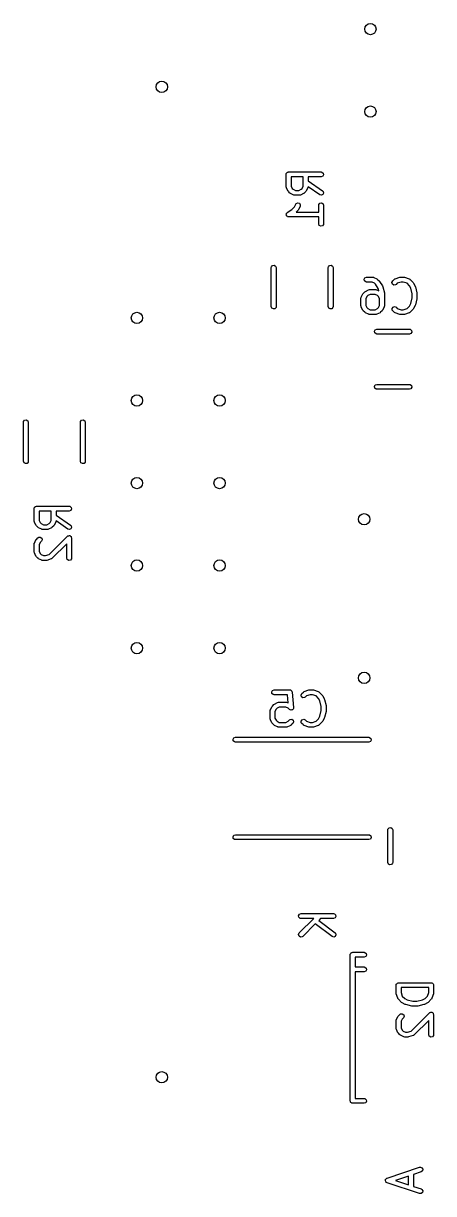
# Model space of a CAD drawing. Extents: x 4.76 to 6.2, y -4.49 to -3.05.
# Drawn here: x 4.757 to 5.253, y -4.468 to -3.051 of the extents above; entities that cross this region are included whole.
import ezdxf

# ---------------------------------------------------------------- set-up
doc = ezdxf.new("R2010")
doc.units = 0
doc.header["$MEASUREMENT"] = 0
doc.layers.add('BLACK', color=7, linetype='CONTINUOUS')

msp = doc.modelspace()

# ---------------------------------------------------------------- linework, layer by layer
at = {"layer": 'BLACK', "linetype": 'CONTINUOUS'}
for p, q in [((5.0751, -3.23287), (5.07517, -3.23249)), ((5.07517, -3.23249), (5.07566, -3.2319)), ((5.07566, -3.2319), (5.07605, -3.23124)), ((5.07605, -3.23124), (5.0763, -3.23115)), ((5.0763, -3.23115), (5.07647, -3.23094)), ((5.07647, -3.23094), (5.07722, -3.23081)), ((5.07722, -3.23081), (5.07795, -3.23055)), ((5.07795, -3.23055), (5.11732, -3.23055)), ((5.11732, -3.23055), (5.11833, -3.23073)), ((5.11833, -3.23073), (5.11987, -3.23202)), ((5.11987, -3.23202), (5.12022, -3.23401)), ((5.07499, -3.2335), (5.07506, -3.23312)), ((5.07499, -3.2485), (5.07499, -3.2335)), ((5.07504, -3.23299), (5.0751, -3.23287)), ((5.07506, -3.23312), (5.07504, -3.23299)), ((5.09562, -3.23645), (5.0809, -3.23645)), ((5.0809, -3.23645), (5.0809, -3.2478)), ((5.09562, -3.2478), (5.09562, -3.23645)), ((5.11732, -3.23645), (5.10152, -3.23645)), ((5.10152, -3.23645), (5.10152, -3.24134)), ((5.10152, -3.24134), (5.11901, -3.25358)), ((5.11921, -3.23576), (5.11732, -3.23645)), ((5.12022, -3.23401), (5.11921, -3.23576)), ((5.07505, -3.24866), (5.07499, -3.2485)), ((5.07501, -3.24884), (5.07505, -3.24866)), ((5.0753, -3.24982), (5.07501, -3.24884)), ((5.07718, -3.25357), (5.0753, -3.24982)), ((5.07723, -3.25361), (5.07718, -3.25357)), ((5.07773, -3.25434), (5.07723, -3.25361)), ((5.07961, -3.25621), (5.07773, -3.25434)), ((5.07967, -3.25624), (5.07961, -3.25621)), ((5.08037, -3.25676), (5.07967, -3.25624)), ((5.08412, -3.25864), (5.08037, -3.25676)), ((5.0809, -3.2478), (5.08225, -3.2505)), ((5.08225, -3.2505), (5.08344, -3.2517)), ((5.08344, -3.2517), (5.08614, -3.25304)), ((5.0843, -3.25866), (5.08412, -3.25864)), ((5.08443, -3.25877), (5.0843, -3.25866)), ((5.08544, -3.25895), (5.08443, -3.25877)), ((5.09107, -3.25895), (5.08544, -3.25895)), ((5.08614, -3.25304), (5.09037, -3.25304)), ((5.09037, -3.25304), (5.09307, -3.2517)), ((5.09123, -3.25889), (5.09107, -3.25895)), ((5.09141, -3.25893), (5.09123, -3.25889)), ((5.09239, -3.25864), (5.09141, -3.25893)), ((5.09614, -3.25676), (5.09239, -3.25864)), ((5.09307, -3.2517), (5.09427, -3.2505)), ((5.09427, -3.2505), (5.09562, -3.2478)), ((5.09618, -3.25672), (5.09614, -3.25676)), ((5.09691, -3.25621), (5.09618, -3.25672)), ((5.09878, -3.25434), (5.09691, -3.25621)), ((5.09881, -3.25428), (5.09878, -3.25434)), ((5.09933, -3.25357), (5.09881, -3.25428)), ((5.10121, -3.24982), (5.09933, -3.25357)), ((5.10123, -3.24964), (5.10121, -3.24982)), ((5.10134, -3.24951), (5.10123, -3.24964)), ((5.10151, -3.24854), (5.10134, -3.24951)), ((5.11562, -3.25842), (5.10151, -3.24854)), ((5.11757, -3.25894), (5.11562, -3.25842)), ((5.1194, -3.25808), (5.11757, -3.25894)), ((5.11901, -3.25358), (5.11973, -3.2543)), ((5.12026, -3.25625), (5.1194, -3.25808)), ((5.11973, -3.2543), (5.12026, -3.25625)), ((5.08169, -3.2762), (5.08489, -3.273)), ((5.08489, -3.273), (5.08655, -3.26967)), ((5.08655, -3.26967), (5.08716, -3.26885)), ((5.08716, -3.26885), (5.08902, -3.26805)), ((5.08902, -3.26805), (5.09095, -3.26862)), ((5.09184, -3.27232), (5.08996, -3.27607)), ((5.09095, -3.26862), (5.09207, -3.27031)), ((5.09207, -3.27031), (5.09184, -3.27232)), ((5.11436, -3.271), (5.11454, -3.26999)), ((5.11436, -3.27929), (5.11436, -3.271)), ((5.11454, -3.26999), (5.11584, -3.26844)), ((5.11584, -3.26844), (5.11783, -3.26809)), ((5.11783, -3.26809), (5.11958, -3.2691)), ((5.11958, -3.2691), (5.12027, -3.271)), ((5.12027, -3.271), (5.12027, -3.29349)), ((5.07504, -3.28173), (5.07512, -3.28158)), ((5.07519, -3.28258), (5.07504, -3.28173)), ((5.07511, -3.28141), (5.07562, -3.28072)), ((5.07512, -3.28158), (5.07511, -3.28141)), ((5.07524, -3.28343), (5.07519, -3.28258)), ((5.07536, -3.28355), (5.07524, -3.28343)), ((5.07539, -3.28372), (5.07536, -3.28355)), ((5.07604, -3.28427), (5.07539, -3.28372)), ((5.07562, -3.28072), (5.07605, -3.27998)), ((5.07664, -3.28489), (5.07604, -3.28427)), ((5.07605, -3.27998), (5.07621, -3.27992)), ((5.07621, -3.27992), (5.07631, -3.27979)), ((5.07631, -3.27979), (5.08169, -3.2762)), ((5.07681, -3.28491), (5.07664, -3.28489)), ((5.07694, -3.28502), (5.07681, -3.28491)), ((5.07795, -3.2852), (5.07694, -3.28502)), ((5.11436, -3.2852), (5.07795, -3.2852)), ((5.08941, -3.27683), (5.08695, -3.27929)), ((5.08695, -3.27929), (5.11436, -3.27929)), ((5.08943, -3.27677), (5.08941, -3.27683)), ((5.08996, -3.27607), (5.08943, -3.27677)), ((5.11436, -3.29349), (5.11436, -3.2852)), ((5.11505, -3.29539), (5.11436, -3.29349)), ((5.1168, -3.2964), (5.11505, -3.29539)), ((5.11879, -3.29605), (5.1168, -3.2964)), ((5.12009, -3.2945), (5.11879, -3.29605)), ((5.12027, -3.29349), (5.12009, -3.2945)), ((5.05701, -3.34654), (5.05719, -3.34553)), ((5.05719, -3.34553), (5.05848, -3.34398)), ((5.05848, -3.34398), (5.06047, -3.34363)), ((5.06047, -3.34363), (5.06222, -3.34464)), ((5.06222, -3.34464), (5.06291, -3.34654)), ((5.12591, -3.34654), (5.12608, -3.34553)), ((5.12608, -3.34553), (5.12738, -3.34398)), ((5.12738, -3.34398), (5.12937, -3.34363)), ((5.12937, -3.34363), (5.13112, -3.34464)), ((5.13112, -3.34464), (5.13181, -3.34654)), ((5.05701, -3.39378), (5.05701, -3.34654)), ((5.06291, -3.34654), (5.06291, -3.39378)), ((5.12591, -3.39378), (5.12591, -3.34654)), ((5.13181, -3.34654), (5.13181, -3.39378)), ((5.16932, -3.36058), (5.17033, -3.35883)), ((5.17033, -3.35883), (5.17223, -3.35814)), ((5.17223, -3.35814), (5.17972, -3.35814)), ((5.17972, -3.35814), (5.18073, -3.35832)), ((5.18073, -3.35832), (5.18087, -3.35843)), ((5.18087, -3.35843), (5.18104, -3.35845)), ((5.18104, -3.35845), (5.18479, -3.36033)), ((5.20677, -3.36028), (5.20691, -3.36017)), ((5.20691, -3.36017), (5.21254, -3.35829)), ((5.21254, -3.35829), (5.21341, -3.35816)), ((5.21341, -3.35816), (5.21347, -3.35814)), ((5.21347, -3.35814), (5.21722, -3.35814)), ((5.21722, -3.35814), (5.21809, -3.3583)), ((5.21809, -3.3583), (5.21815, -3.35829)), ((5.21815, -3.35829), (5.22378, -3.36017)), ((5.22378, -3.36017), (5.22468, -3.36066)), ((5.16967, -3.36257), (5.16932, -3.36058)), ((5.17122, -3.36387), (5.16967, -3.36257)), ((5.1709, -3.37533), (5.17465, -3.37345)), ((5.17223, -3.36405), (5.17122, -3.36387)), ((5.17903, -3.36405), (5.17223, -3.36405)), ((5.17465, -3.37345), (5.17564, -3.37316)), ((5.17564, -3.37316), (5.17581, -3.3732)), ((5.17581, -3.3732), (5.17597, -3.37314)), ((5.17597, -3.37314), (5.18347, -3.37314)), ((5.18172, -3.3654), (5.17903, -3.36405)), ((5.18305, -3.36673), (5.18172, -3.3654)), ((5.18636, -3.37168), (5.18305, -3.36673)), ((5.18347, -3.37314), (5.18448, -3.37332)), ((5.18448, -3.37332), (5.18462, -3.37343)), ((5.18462, -3.37343), (5.18479, -3.37345)), ((5.18479, -3.36033), (5.1855, -3.36085)), ((5.18479, -3.37345), (5.18709, -3.3746)), ((5.1855, -3.36085), (5.18556, -3.36088)), ((5.18556, -3.36088), (5.18744, -3.36276)), ((5.18709, -3.3746), (5.18636, -3.37168)), ((5.18744, -3.36276), (5.18769, -3.36313)), ((5.18769, -3.36313), (5.18781, -3.36321)), ((5.18781, -3.36321), (5.19156, -3.36883)), ((5.19156, -3.36883), (5.19195, -3.36974)), ((5.19195, -3.36974), (5.19196, -3.36975)), ((5.19196, -3.36975), (5.19384, -3.37725)), ((5.20303, -3.36459), (5.20388, -3.36276)), ((5.20355, -3.36654), (5.20303, -3.36459)), ((5.20521, -3.3677), (5.20355, -3.36654)), ((5.20388, -3.36276), (5.20576, -3.36088)), ((5.20722, -3.36752), (5.20521, -3.3677)), ((5.20576, -3.36088), (5.2066, -3.36029)), ((5.2066, -3.36029), (5.20677, -3.36028)), ((5.20806, -3.36693), (5.20722, -3.36752)), ((5.20944, -3.36555), (5.20806, -3.36693)), ((5.21395, -3.36405), (5.20944, -3.36555)), ((5.21674, -3.36405), (5.21395, -3.36405)), ((5.22125, -3.36555), (5.21674, -3.36405)), ((5.22417, -3.36847), (5.22125, -3.36555)), ((5.22568, -3.3715), (5.22417, -3.36847)), ((5.22468, -3.36066), (5.22477, -3.36081)), ((5.22477, -3.36081), (5.22493, -3.36088)), ((5.22493, -3.36088), (5.22868, -3.36463)), ((5.22739, -3.37833), (5.22568, -3.3715)), ((5.22868, -3.36463), (5.22919, -3.36535)), ((5.22919, -3.36535), (5.22923, -3.3654)), ((5.22923, -3.3654), (5.23111, -3.36915)), ((5.23111, -3.36915), (5.23125, -3.36964)), ((5.23125, -3.36964), (5.23133, -3.36975)), ((5.23133, -3.36975), (5.23321, -3.37725)), ((5.16552, -3.38359), (5.1657, -3.38258)), ((5.16552, -3.39297), (5.16552, -3.38359)), ((5.1657, -3.38258), (5.16581, -3.38245)), ((5.16581, -3.38245), (5.16583, -3.38227)), ((5.16583, -3.38227), (5.16771, -3.37852)), ((5.16771, -3.37852), (5.16824, -3.37781)), ((5.16824, -3.37781), (5.16826, -3.37775)), ((5.16826, -3.37775), (5.17014, -3.37588)), ((5.17014, -3.37588), (5.17086, -3.37537)), ((5.17086, -3.37537), (5.1709, -3.37533)), ((5.17278, -3.38159), (5.17143, -3.38429)), ((5.17143, -3.38429), (5.17143, -3.39227)), ((5.17397, -3.38039), (5.17278, -3.38159)), ((5.17667, -3.37905), (5.17397, -3.38039)), ((5.18278, -3.37905), (5.17667, -3.37905)), ((5.18547, -3.38039), (5.18278, -3.37905)), ((5.18667, -3.38159), (5.18547, -3.38039)), ((5.18802, -3.38429), (5.18667, -3.38159)), ((5.18802, -3.39227), (5.18802, -3.38429)), ((5.19384, -3.37725), (5.19388, -3.37784)), ((5.19388, -3.37784), (5.19393, -3.37797)), ((5.19393, -3.37797), (5.19393, -3.39297)), ((5.22568, -3.39006), (5.22739, -3.38323)), ((5.22739, -3.38323), (5.22739, -3.37833)), ((5.23321, -3.38431), (5.23133, -3.39181)), ((5.2333, -3.38359), (5.23319, -3.38417)), ((5.23319, -3.38417), (5.23321, -3.38431)), ((5.23321, -3.37725), (5.23325, -3.37784)), ((5.23325, -3.37784), (5.2333, -3.37797)), ((5.2333, -3.37797), (5.2333, -3.38359)), ((5.0577, -3.39568), (5.05701, -3.39378)), ((5.05945, -3.39669), (5.0577, -3.39568)), ((5.06144, -3.39634), (5.05945, -3.39669)), ((5.06274, -3.39479), (5.06144, -3.39634)), ((5.06291, -3.39378), (5.06274, -3.39479)), ((5.1266, -3.39568), (5.12591, -3.39378)), ((5.12835, -3.39669), (5.1266, -3.39568)), ((5.13033, -3.39634), (5.12835, -3.39669)), ((5.13163, -3.39479), (5.13033, -3.39634)), ((5.13181, -3.39378), (5.13163, -3.39479)), ((5.16558, -3.39313), (5.16552, -3.39297)), ((5.16554, -3.3933), (5.16558, -3.39313)), ((5.16583, -3.39429), (5.16554, -3.3933)), ((5.16771, -3.39804), (5.16583, -3.39429)), ((5.16776, -3.39808), (5.16771, -3.39804)), ((5.16826, -3.3988), (5.16776, -3.39808)), ((5.17014, -3.40068), (5.16826, -3.3988)), ((5.1702, -3.40071), (5.17014, -3.40068)), ((5.1709, -3.40123), (5.1702, -3.40071)), ((5.17465, -3.40311), (5.1709, -3.40123)), ((5.17143, -3.39227), (5.17278, -3.39497)), ((5.17278, -3.39497), (5.17397, -3.39616)), ((5.17397, -3.39616), (5.17667, -3.39751)), ((5.17667, -3.39751), (5.18278, -3.39751)), ((5.18278, -3.39751), (5.18547, -3.39616)), ((5.18854, -3.40123), (5.18479, -3.40311)), ((5.18547, -3.39616), (5.18667, -3.39497)), ((5.18667, -3.39497), (5.18802, -3.39227)), ((5.18859, -3.40118), (5.18854, -3.40123)), ((5.18931, -3.40068), (5.18859, -3.40118)), ((5.19119, -3.3988), (5.18931, -3.40068)), ((5.19121, -3.39875), (5.19119, -3.3988)), ((5.19174, -3.39804), (5.19121, -3.39875)), ((5.19361, -3.39429), (5.19174, -3.39804)), ((5.19363, -3.39411), (5.19361, -3.39429)), ((5.19375, -3.39398), (5.19363, -3.39411)), ((5.19393, -3.39297), (5.19375, -3.39398)), ((5.20312, -3.39595), (5.20428, -3.3943)), ((5.20329, -3.39796), (5.20312, -3.39595)), ((5.20388, -3.3988), (5.20329, -3.39796)), ((5.20576, -3.40068), (5.20388, -3.3988)), ((5.20428, -3.3943), (5.20623, -3.39377)), ((5.20592, -3.40075), (5.20576, -3.40068)), ((5.20601, -3.4009), (5.20592, -3.40075)), ((5.20691, -3.40139), (5.20601, -3.4009)), ((5.20623, -3.39377), (5.20806, -3.39463)), ((5.21254, -3.40327), (5.20691, -3.40139)), ((5.20806, -3.39463), (5.20944, -3.39601)), ((5.20944, -3.39601), (5.21395, -3.39751)), ((5.21395, -3.39751), (5.21674, -3.39751)), ((5.21674, -3.39751), (5.22125, -3.39601)), ((5.22378, -3.40139), (5.21815, -3.40327)), ((5.22125, -3.39601), (5.22417, -3.39309)), ((5.22392, -3.40128), (5.22378, -3.40139)), ((5.22409, -3.40127), (5.22392, -3.40128)), ((5.22493, -3.40068), (5.22409, -3.40127)), ((5.22417, -3.39309), (5.22568, -3.39006)), ((5.22868, -3.39693), (5.22493, -3.40068)), ((5.22871, -3.39687), (5.22868, -3.39693)), ((5.22923, -3.39616), (5.22871, -3.39687)), ((5.23111, -3.39241), (5.22923, -3.39616)), ((5.23113, -3.39227), (5.23111, -3.39241)), ((5.23133, -3.39181), (5.23113, -3.39227)), ((5.17483, -3.40313), (5.17465, -3.40311)), ((5.17496, -3.40324), (5.17483, -3.40313)), ((5.17597, -3.40342), (5.17496, -3.40324)), ((5.18347, -3.40342), (5.17597, -3.40342)), ((5.18364, -3.40336), (5.18347, -3.40342)), ((5.18381, -3.4034), (5.18364, -3.40336)), ((5.18479, -3.40311), (5.18381, -3.4034)), ((5.2126, -3.40326), (5.21254, -3.40327)), ((5.21347, -3.40342), (5.2126, -3.40326)), ((5.21722, -3.40342), (5.21347, -3.40342)), ((5.21728, -3.4034), (5.21722, -3.40342)), ((5.21815, -3.40327), (5.21728, -3.4034)), ((5.18182, -3.42358), (5.18283, -3.42183)), ((5.18217, -3.42557), (5.18182, -3.42358)), ((5.18371, -3.42687), (5.18217, -3.42557)), ((5.18283, -3.42183), (5.18472, -3.42114)), ((5.18472, -3.42705), (5.18371, -3.42687)), ((5.18472, -3.42114), (5.22409, -3.42114)), ((5.22409, -3.42705), (5.18472, -3.42705)), ((5.22409, -3.42114), (5.2251, -3.42132)), ((5.22599, -3.42636), (5.22409, -3.42705)), ((5.2251, -3.42132), (5.22665, -3.42262)), ((5.227, -3.42461), (5.22599, -3.42636)), ((5.22665, -3.42262), (5.227, -3.42461)), ((5.18182, -3.49051), (5.18283, -3.48876)), ((5.18217, -3.4925), (5.18182, -3.49051)), ((5.18371, -3.4938), (5.18217, -3.4925)), ((5.18283, -3.48876), (5.18472, -3.48807)), ((5.18472, -3.49398), (5.18371, -3.4938)), ((5.18472, -3.48807), (5.22409, -3.48807)), ((5.22409, -3.49398), (5.18472, -3.49398)), ((5.22409, -3.48807), (5.2251, -3.48825)), ((5.22599, -3.49329), (5.22409, -3.49398)), ((5.2251, -3.48825), (5.22665, -3.48955)), ((5.227, -3.49154), (5.22599, -3.49329)), ((5.22665, -3.48955), (5.227, -3.49154)), ((4.75701, -3.53394), (4.75719, -3.53293)), ((4.75701, -3.58118), (4.75701, -3.53394)), ((4.75719, -3.53293), (4.75848, -3.53138)), ((4.75848, -3.53138), (4.76047, -3.53103)), ((4.76047, -3.53103), (4.76222, -3.53204)), ((4.76222, -3.53204), (4.76291, -3.53394)), ((4.76291, -3.53394), (4.76291, -3.58118)), ((4.82591, -3.53394), (4.82608, -3.53293)), ((4.82591, -3.58118), (4.82591, -3.53394)), ((4.82608, -3.53293), (4.82738, -3.53138)), ((4.82738, -3.53138), (4.82937, -3.53103)), ((4.82937, -3.53103), (4.83112, -3.53204)), ((4.83112, -3.53204), (4.83181, -3.53394)), ((4.83181, -3.53394), (4.83181, -3.58118)), ((4.7577, -3.58308), (4.75701, -3.58118)), ((4.75945, -3.58409), (4.7577, -3.58308)), ((4.76144, -3.58374), (4.75945, -3.58409)), ((4.76274, -3.58219), (4.76144, -3.58374)), ((4.76291, -3.58118), (4.76274, -3.58219)), ((4.8266, -3.58308), (4.82591, -3.58118)), ((4.82835, -3.58409), (4.8266, -3.58308)), ((4.83033, -3.58374), (4.82835, -3.58409)), ((4.83163, -3.58219), (4.83033, -3.58374)), ((4.83181, -3.58118), (4.83163, -3.58219)), ((4.76999, -3.6385), (4.77006, -3.63812)), ((4.76999, -3.6535), (4.76999, -3.6385)), ((4.77004, -3.63799), (4.7701, -3.63787)), ((4.77006, -3.63812), (4.77004, -3.63799)), ((4.7701, -3.63787), (4.77017, -3.63749)), ((4.77017, -3.63749), (4.77066, -3.6369)), ((4.77066, -3.6369), (4.77105, -3.63624)), ((4.77105, -3.63624), (4.7713, -3.63615)), ((4.7713, -3.63615), (4.77147, -3.63594)), ((4.77147, -3.63594), (4.77222, -3.63581)), ((4.77222, -3.63581), (4.77295, -3.63555)), ((4.77295, -3.63555), (4.81232, -3.63555)), ((4.79062, -3.64145), (4.7759, -3.64145)), ((4.7759, -3.64145), (4.7759, -3.6528)), ((4.79062, -3.6528), (4.79062, -3.64145)), ((4.81232, -3.64145), (4.79652, -3.64145)), ((4.79652, -3.64145), (4.79652, -3.64634)), ((4.81232, -3.63555), (4.81333, -3.63573)), ((4.81421, -3.64076), (4.81232, -3.64145)), ((4.81333, -3.63573), (4.81487, -3.63702)), ((4.81522, -3.63901), (4.81421, -3.64076)), ((4.81487, -3.63702), (4.81522, -3.63901)), ((4.77005, -3.65366), (4.76999, -3.6535)), ((4.77001, -3.65384), (4.77005, -3.65366)), ((4.7703, -3.65482), (4.77001, -3.65384)), ((4.77218, -3.65857), (4.7703, -3.65482)), ((4.7759, -3.6528), (4.77725, -3.6555)), ((4.77725, -3.6555), (4.77844, -3.6567)), ((4.77844, -3.6567), (4.78114, -3.65804)), ((4.78537, -3.65804), (4.78807, -3.6567)), ((4.78807, -3.6567), (4.78927, -3.6555)), ((4.78927, -3.6555), (4.79062, -3.6528)), ((4.79621, -3.65482), (4.79433, -3.65857)), ((4.79623, -3.65464), (4.79621, -3.65482)), ((4.79634, -3.65451), (4.79623, -3.65464)), ((4.79651, -3.65354), (4.79634, -3.65451)), ((4.81062, -3.66342), (4.79651, -3.65354)), ((4.79652, -3.64634), (4.81401, -3.65858)), ((4.77223, -3.65861), (4.77218, -3.65857)), ((4.77273, -3.65934), (4.77223, -3.65861)), ((4.77461, -3.66121), (4.77273, -3.65934)), ((4.77467, -3.66124), (4.77461, -3.66121)), ((4.77537, -3.66176), (4.77467, -3.66124)), ((4.77912, -3.66364), (4.77537, -3.66176)), ((4.7793, -3.66366), (4.77912, -3.66364)), ((4.77943, -3.66377), (4.7793, -3.66366)), ((4.78044, -3.66395), (4.77943, -3.66377)), ((4.78607, -3.66395), (4.78044, -3.66395)), ((4.78114, -3.65804), (4.78537, -3.65804)), ((4.78623, -3.66389), (4.78607, -3.66395)), ((4.78641, -3.66393), (4.78623, -3.66389)), ((4.78739, -3.66364), (4.78641, -3.66393)), ((4.79114, -3.66176), (4.78739, -3.66364)), ((4.78822, -3.69404), (4.81023, -3.67203)), ((4.79118, -3.66172), (4.79114, -3.66176)), ((4.79191, -3.66121), (4.79118, -3.66172)), ((4.79378, -3.65934), (4.79191, -3.66121)), ((4.79381, -3.65928), (4.79378, -3.65934)), ((4.79433, -3.65857), (4.79381, -3.65928)), ((4.81023, -3.67203), (4.81076, -3.67166)), ((4.81257, -3.66394), (4.81062, -3.66342)), ((4.81076, -3.67166), (4.81084, -3.67156)), ((4.81084, -3.67156), (4.81092, -3.67155)), ((4.81092, -3.67155), (4.81107, -3.67144)), ((4.81107, -3.67144), (4.81195, -3.67137)), ((4.81195, -3.67137), (4.81283, -3.67121)), ((4.8144, -3.66308), (4.81257, -3.66394)), ((4.81283, -3.67121), (4.81295, -3.67128)), ((4.81295, -3.67128), (4.81308, -3.67127)), ((4.81308, -3.67127), (4.81381, -3.67178)), ((4.81381, -3.67178), (4.81458, -3.67222)), ((4.81401, -3.65858), (4.81473, -3.6593)), ((4.81526, -3.66125), (4.8144, -3.66308)), ((4.81473, -3.6593), (4.81526, -3.66125)), ((4.76999, -3.68162), (4.77017, -3.68061)), ((4.76999, -3.69099), (4.76999, -3.68162)), ((4.77017, -3.68061), (4.77028, -3.68047)), ((4.77028, -3.68047), (4.7703, -3.6803)), ((4.7703, -3.6803), (4.77218, -3.67655)), ((4.77218, -3.67655), (4.77271, -3.67584)), ((4.77271, -3.67584), (4.77273, -3.67578)), ((4.77273, -3.67578), (4.77461, -3.67391)), ((4.77461, -3.67391), (4.77545, -3.67332)), ((4.77545, -3.67332), (4.77746, -3.67314)), ((4.77725, -3.67962), (4.7759, -3.68232)), ((4.7759, -3.68232), (4.7759, -3.6903)), ((4.77878, -3.67808), (4.77725, -3.67962)), ((4.77746, -3.67314), (4.77911, -3.6743)), ((4.77964, -3.67625), (4.77878, -3.67808)), ((4.77911, -3.6743), (4.77964, -3.67625)), ((4.80936, -3.68125), (4.79191, -3.69871)), ((4.80936, -3.69849), (4.80936, -3.68125)), ((4.81458, -3.67222), (4.81462, -3.67235)), ((4.81462, -3.67235), (4.81473, -3.67243)), ((4.81473, -3.67243), (4.81496, -3.67329)), ((4.81496, -3.67329), (4.81527, -3.67412)), ((4.81527, -3.67412), (4.81527, -3.69849)), ((4.77005, -3.69116), (4.76999, -3.69099)), ((4.77001, -3.69133), (4.77005, -3.69116)), ((4.7703, -3.69231), (4.77001, -3.69133)), ((4.77218, -3.69606), (4.7703, -3.69231)), ((4.77223, -3.69611), (4.77218, -3.69606)), ((4.77273, -3.69683), (4.77223, -3.69611)), ((4.77461, -3.69871), (4.77273, -3.69683)), ((4.77467, -3.69873), (4.77461, -3.69871)), ((4.77537, -3.69926), (4.77467, -3.69873)), ((4.77912, -3.70113), (4.77537, -3.69926)), ((4.7759, -3.6903), (4.77725, -3.69299)), ((4.77725, -3.69299), (4.77844, -3.69419)), ((4.77844, -3.69419), (4.78114, -3.69554)), ((4.78114, -3.69554), (4.78372, -3.69554)), ((4.78372, -3.69554), (4.78822, -3.69404)), ((4.79075, -3.69942), (4.78513, -3.70129)), ((4.79089, -3.69931), (4.79075, -3.69942)), ((4.79107, -3.69929), (4.79089, -3.69931)), ((4.79191, -3.69871), (4.79107, -3.69929)), ((4.81005, -3.70039), (4.80936, -3.69849)), ((4.8118, -3.7014), (4.81005, -3.70039)), ((4.81509, -3.6995), (4.81379, -3.70105)), ((4.81527, -3.69849), (4.81509, -3.6995)), ((4.7793, -3.70115), (4.77912, -3.70113)), ((4.77943, -3.70127), (4.7793, -3.70115)), ((4.78044, -3.70145), (4.77943, -3.70127)), ((4.78419, -3.70145), (4.78044, -3.70145)), ((4.78425, -3.70142), (4.78419, -3.70145)), ((4.78513, -3.70129), (4.78425, -3.70142)), ((4.81379, -3.70105), (4.8118, -3.7014)), ((5.05744, -3.86058), (5.05845, -3.85883)), ((5.05779, -3.86257), (5.05744, -3.86058)), ((5.05934, -3.86387), (5.05779, -3.86257)), ((5.05845, -3.85883), (5.06035, -3.85814)), ((5.06035, -3.86405), (5.05934, -3.86387)), ((5.06035, -3.85814), (5.0791, -3.85814)), ((5.07643, -3.86405), (5.06035, -3.86405)), ((5.0774, -3.87382), (5.07643, -3.86405)), ((5.0791, -3.85814), (5.07925, -3.85817)), ((5.07925, -3.85817), (5.07932, -3.85815)), ((5.07932, -3.85815), (5.07943, -3.8582)), ((5.07943, -3.8582), (5.08011, -3.85832)), ((5.08011, -3.85832), (5.08059, -3.85872)), ((5.08059, -3.85872), (5.08116, -3.85898)), ((5.08116, -3.85898), (5.08134, -3.85935)), ((5.08134, -3.85935), (5.08166, -3.85962)), ((5.08166, -3.85962), (5.08176, -3.86024)), ((5.08176, -3.86024), (5.08204, -3.8608)), ((5.08204, -3.8608), (5.08391, -3.87955)), ((5.09303, -3.86459), (5.09388, -3.86276)), ((5.09355, -3.86654), (5.09303, -3.86459)), ((5.09521, -3.8677), (5.09355, -3.86654)), ((5.09388, -3.86276), (5.09576, -3.86088)), ((5.09722, -3.86752), (5.09521, -3.8677)), ((5.09576, -3.86088), (5.0966, -3.86029)), ((5.0966, -3.86029), (5.09677, -3.86028)), ((5.09677, -3.86028), (5.09691, -3.86017)), ((5.09691, -3.86017), (5.10254, -3.85829)), ((5.09806, -3.86693), (5.09722, -3.86752)), ((5.09944, -3.86555), (5.09806, -3.86693)), ((5.10395, -3.86405), (5.09944, -3.86555)), ((5.10254, -3.85829), (5.10341, -3.85816)), ((5.10341, -3.85816), (5.10347, -3.85814)), ((5.10347, -3.85814), (5.10722, -3.85814)), ((5.10674, -3.86405), (5.10395, -3.86405)), ((5.11125, -3.86555), (5.10674, -3.86405)), ((5.10722, -3.85814), (5.10809, -3.8583)), ((5.10809, -3.8583), (5.10815, -3.85829)), ((5.10815, -3.85829), (5.11378, -3.86017)), ((5.11417, -3.86847), (5.11125, -3.86555)), ((5.11378, -3.86017), (5.11468, -3.86066)), ((5.11568, -3.8715), (5.11417, -3.86847)), ((5.11468, -3.86066), (5.11477, -3.86081)), ((5.11477, -3.86081), (5.11493, -3.86088)), ((5.11493, -3.86088), (5.11868, -3.86463)), ((5.11868, -3.86463), (5.11919, -3.86535)), ((5.11919, -3.86535), (5.11923, -3.8654)), ((5.11923, -3.8654), (5.12111, -3.86915)), ((5.12111, -3.86915), (5.12125, -3.86964)), ((5.12125, -3.86964), (5.12133, -3.86975)), ((5.12133, -3.86975), (5.12321, -3.87725)), ((5.05552, -3.88359), (5.0557, -3.88258)), ((5.05552, -3.89297), (5.05552, -3.88359)), ((5.0557, -3.88258), (5.05581, -3.88245)), ((5.05581, -3.88245), (5.05583, -3.88227)), ((5.05583, -3.88227), (5.05771, -3.87852)), ((5.05771, -3.87852), (5.05824, -3.87781)), ((5.05824, -3.87781), (5.05826, -3.87775)), ((5.05826, -3.87775), (5.06014, -3.87588)), ((5.06014, -3.87588), (5.06086, -3.87537)), ((5.06086, -3.87537), (5.0609, -3.87533)), ((5.0609, -3.87533), (5.06465, -3.87345)), ((5.06278, -3.88159), (5.06143, -3.88429)), ((5.06143, -3.88429), (5.06143, -3.89227)), ((5.06397, -3.88039), (5.06278, -3.88159)), ((5.06667, -3.87905), (5.06397, -3.88039)), ((5.06465, -3.87345), (5.06564, -3.87316)), ((5.06564, -3.87316), (5.06581, -3.8732)), ((5.06581, -3.8732), (5.06597, -3.87314)), ((5.06597, -3.87314), (5.07535, -3.87314)), ((5.07465, -3.87905), (5.06667, -3.87905)), ((5.07735, -3.88039), (5.07465, -3.87905)), ((5.07535, -3.87314), (5.07636, -3.87332)), ((5.07636, -3.87332), (5.07649, -3.87343)), ((5.07649, -3.87343), (5.07667, -3.87345)), ((5.07667, -3.87345), (5.0774, -3.87382)), ((5.07889, -3.88193), (5.07735, -3.88039)), ((5.0789, -3.88194), (5.07889, -3.88193)), ((5.07891, -3.88196), (5.0789, -3.88194)), ((5.07982, -3.88237), (5.07891, -3.88196)), ((5.08072, -3.88278), (5.07982, -3.88237)), ((5.08073, -3.88278), (5.08072, -3.88278)), ((5.08075, -3.88279), (5.08073, -3.88278)), ((5.08171, -3.88252), (5.08075, -3.88279)), ((5.08267, -3.88226), (5.08171, -3.88252)), ((5.08268, -3.88225), (5.08267, -3.88226)), ((5.0827, -3.88224), (5.08268, -3.88225)), ((5.08326, -3.88142), (5.0827, -3.88224)), ((5.08383, -3.88061), (5.08326, -3.88142)), ((5.08383, -3.88057), (5.08382, -3.88059)), ((5.08382, -3.88059), (5.08383, -3.88061)), ((5.08391, -3.87955), (5.08383, -3.88057)), ((5.11739, -3.87833), (5.11568, -3.8715)), ((5.11568, -3.89006), (5.11739, -3.88323)), ((5.11739, -3.88323), (5.11739, -3.87833)), ((5.12321, -3.88431), (5.12133, -3.89181)), ((5.1233, -3.88359), (5.12319, -3.88417)), ((5.12319, -3.88417), (5.12321, -3.88431)), ((5.12321, -3.87725), (5.12325, -3.87784)), ((5.12325, -3.87784), (5.1233, -3.87797)), ((5.1233, -3.87797), (5.1233, -3.88359)), ((5.05558, -3.89313), (5.05552, -3.89297)), ((5.05554, -3.8933), (5.05558, -3.89313)), ((5.05583, -3.89429), (5.05554, -3.8933)), ((5.05771, -3.89804), (5.05583, -3.89429)), ((5.05776, -3.89808), (5.05771, -3.89804)), ((5.05826, -3.8988), (5.05776, -3.89808)), ((5.06014, -3.90068), (5.05826, -3.8988)), ((5.06143, -3.89227), (5.06278, -3.89497)), ((5.06278, -3.89497), (5.06397, -3.89616)), ((5.06397, -3.89616), (5.06667, -3.89751)), ((5.06667, -3.89751), (5.07465, -3.89751)), ((5.07465, -3.89751), (5.07735, -3.89616)), ((5.07735, -3.89616), (5.07888, -3.89463)), ((5.07888, -3.89463), (5.07973, -3.89404)), ((5.07973, -3.89404), (5.08174, -3.89386)), ((5.08306, -3.8988), (5.08119, -3.90068)), ((5.08174, -3.89386), (5.08339, -3.89502)), ((5.08391, -3.89697), (5.08306, -3.8988)), ((5.08339, -3.89502), (5.08391, -3.89697)), ((5.09312, -3.89595), (5.09428, -3.8943)), ((5.09329, -3.89796), (5.09312, -3.89595)), ((5.09388, -3.8988), (5.09329, -3.89796)), ((5.09576, -3.90068), (5.09388, -3.8988)), ((5.09428, -3.8943), (5.09623, -3.89377)), ((5.09623, -3.89377), (5.09806, -3.89463)), ((5.09806, -3.89463), (5.09944, -3.89601)), ((5.09944, -3.89601), (5.10395, -3.89751)), ((5.10395, -3.89751), (5.10674, -3.89751)), ((5.10674, -3.89751), (5.11125, -3.89601)), ((5.11125, -3.89601), (5.11417, -3.89309)), ((5.11417, -3.89309), (5.11568, -3.89006)), ((5.11868, -3.89693), (5.11493, -3.90068)), ((5.11871, -3.89687), (5.11868, -3.89693)), ((5.11923, -3.89616), (5.11871, -3.89687)), ((5.12111, -3.89241), (5.11923, -3.89616)), ((5.12113, -3.89227), (5.12111, -3.89241)), ((5.12133, -3.89181), (5.12113, -3.89227)), ((5.0602, -3.90071), (5.06014, -3.90068)), ((5.0609, -3.90123), (5.0602, -3.90071)), ((5.06465, -3.90311), (5.0609, -3.90123)), ((5.06483, -3.90313), (5.06465, -3.90311)), ((5.06496, -3.90324), (5.06483, -3.90313)), ((5.06597, -3.90342), (5.06496, -3.90324)), ((5.07535, -3.90342), (5.06597, -3.90342)), ((5.07551, -3.90336), (5.07535, -3.90342)), ((5.07569, -3.9034), (5.07551, -3.90336)), ((5.07667, -3.90311), (5.07569, -3.9034)), ((5.08042, -3.90123), (5.07667, -3.90311)), ((5.08046, -3.90118), (5.08042, -3.90123)), ((5.08119, -3.90068), (5.08046, -3.90118)), ((5.09592, -3.90075), (5.09576, -3.90068)), ((5.09601, -3.9009), (5.09592, -3.90075)), ((5.09691, -3.90139), (5.09601, -3.9009)), ((5.10254, -3.90327), (5.09691, -3.90139)), ((5.1026, -3.90326), (5.10254, -3.90327)), ((5.10347, -3.90342), (5.1026, -3.90326)), ((5.10722, -3.90342), (5.10347, -3.90342)), ((5.10728, -3.9034), (5.10722, -3.90342)), ((5.10815, -3.90327), (5.10728, -3.9034)), ((5.11378, -3.90139), (5.10815, -3.90327)), ((5.11392, -3.90128), (5.11378, -3.90139)), ((5.11409, -3.90127), (5.11392, -3.90128)), ((5.11493, -3.90068), (5.11409, -3.90127)), ((5.01064, -3.91799), (5.01165, -3.91624)), ((5.01099, -3.91998), (5.01064, -3.91799)), ((5.01253, -3.92128), (5.01099, -3.91998)), ((5.01165, -3.91624), (5.01354, -3.91555)), ((5.01354, -3.92146), (5.01253, -3.92128)), ((5.01354, -3.91555), (5.17496, -3.91555)), ((5.17496, -3.92146), (5.01354, -3.92146)), ((5.17496, -3.91555), (5.17597, -3.91573)), ((5.17686, -3.92077), (5.17496, -3.92146)), ((5.17597, -3.91573), (5.17752, -3.91703)), ((5.17787, -3.91902), (5.17686, -3.92077)), ((5.17752, -3.91703), (5.17787, -3.91902)), ((5.19817, -4.02686), (5.19947, -4.02532)), ((5.19947, -4.02532), (5.20146, -4.02497)), ((5.20146, -4.02497), (5.20321, -4.02598)), ((5.20321, -4.02598), (5.2039, -4.02787)), ((5.01064, -4.0361), (5.01165, -4.03435)), ((5.01099, -4.03809), (5.01064, -4.0361)), ((5.01253, -4.03939), (5.01099, -4.03809)), ((5.01165, -4.03435), (5.01354, -4.03366)), ((5.01354, -4.03957), (5.01253, -4.03939)), ((5.01354, -4.03366), (5.17496, -4.03366)), ((5.17496, -4.03957), (5.01354, -4.03957)), ((5.17496, -4.03366), (5.17597, -4.03384)), ((5.17686, -4.03888), (5.17496, -4.03957)), ((5.17597, -4.03384), (5.17752, -4.03514)), ((5.17787, -4.03713), (5.17686, -4.03888)), ((5.17752, -4.03514), (5.17787, -4.03713)), ((5.19799, -4.02787), (5.19817, -4.02686)), ((5.19799, -4.06724), (5.19799, -4.02787)), ((5.2039, -4.02787), (5.2039, -4.06724)), ((5.19868, -4.06914), (5.19799, -4.06724)), ((5.20372, -4.06825), (5.20242, -4.0698)), ((5.2039, -4.06724), (5.20372, -4.06825)), ((5.20043, -4.07015), (5.19868, -4.06914)), ((5.20242, -4.0698), (5.20043, -4.07015)), ((5.09004, -4.13174), (5.09105, -4.12999)), ((5.09039, -4.13372), (5.09004, -4.13174)), ((5.09194, -4.13502), (5.09039, -4.13372)), ((5.09086, -4.15266), (5.10831, -4.1352)), ((5.09105, -4.12999), (5.09295, -4.1293)), ((5.09295, -4.1352), (5.09194, -4.13502)), ((5.09295, -4.1293), (5.13232, -4.1293)), ((5.10831, -4.1352), (5.09295, -4.1352)), ((5.11667, -4.1352), (5.11431, -4.13755)), ((5.11431, -4.13755), (5.13409, -4.15238)), ((5.13232, -4.1352), (5.11667, -4.1352)), ((5.13232, -4.1293), (5.13333, -4.12947)), ((5.13421, -4.13451), (5.13232, -4.1352)), ((5.13333, -4.12947), (5.13487, -4.13077)), ((5.13522, -4.13276), (5.13421, -4.13451)), ((5.13487, -4.13077), (5.13522, -4.13276)), ((5.09, -4.15449), (5.09086, -4.15266)), ((5.1101, -4.14177), (5.09503, -4.15683)), ((5.13054, -4.15711), (5.1101, -4.14177)), ((5.13409, -4.15238), (5.13479, -4.15313)), ((5.13479, -4.15313), (5.13525, -4.1551)), ((5.09053, -4.15644), (5.09, -4.15449)), ((5.09218, -4.1576), (5.09053, -4.15644)), ((5.09419, -4.15742), (5.09218, -4.1576)), ((5.09503, -4.15683), (5.09419, -4.15742)), ((5.13248, -4.15769), (5.13054, -4.15711)), ((5.13433, -4.1569), (5.13248, -4.15769)), ((5.13525, -4.1551), (5.13433, -4.1569)), ((5.15256, -4.17896), (5.15262, -4.17858)), ((5.15256, -4.35616), (5.15256, -4.17896)), ((5.1526, -4.17845), (5.15267, -4.17833)), ((5.15262, -4.17858), (5.1526, -4.17845)), ((5.15267, -4.17833), (5.15273, -4.17795)), ((5.15273, -4.17795), (5.15323, -4.17736)), ((5.15323, -4.17736), (5.15361, -4.1767)), ((5.15361, -4.1767), (5.15386, -4.17661)), ((5.15386, -4.17661), (5.15403, -4.1764)), ((5.15403, -4.1764), (5.15479, -4.17627)), ((5.15479, -4.17627), (5.15551, -4.17601)), ((5.15551, -4.17601), (5.16931, -4.17601)), ((5.16931, -4.18191), (5.15846, -4.18191)), ((5.15846, -4.18191), (5.15846, -4.19377)), ((5.16931, -4.17601), (5.17032, -4.17618)), ((5.17121, -4.18122), (5.16931, -4.18191)), ((5.17032, -4.17618), (5.17187, -4.17748)), ((5.17222, -4.17947), (5.17121, -4.18122)), ((5.17187, -4.17748), (5.17222, -4.17947)), ((5.15846, -4.19377), (5.16931, -4.19377)), ((5.16931, -4.19377), (5.17032, -4.19395)), ((5.17032, -4.19395), (5.17187, -4.19525)), ((5.17187, -4.19525), (5.17222, -4.19724)), ((5.16931, -4.19968), (5.15846, -4.19968)), ((5.15846, -4.19968), (5.15846, -4.35321)), ((5.17121, -4.19899), (5.16931, -4.19968)), ((5.17222, -4.19724), (5.17121, -4.19899)), ((5.20808, -4.21594), (5.20815, -4.21556)), ((5.20808, -4.22531), (5.20808, -4.21594)), ((5.20813, -4.21543), (5.20819, -4.21531)), ((5.20815, -4.21556), (5.20813, -4.21543)), ((5.20819, -4.21531), (5.20826, -4.21493)), ((5.20826, -4.21493), (5.20875, -4.21434)), ((5.20875, -4.21434), (5.20914, -4.21368)), ((5.20914, -4.21368), (5.20939, -4.21359)), ((5.20939, -4.21359), (5.20956, -4.21338)), ((5.20956, -4.21338), (5.21032, -4.21325)), ((5.21032, -4.21325), (5.21104, -4.21299)), ((5.21104, -4.21299), (5.25041, -4.21299)), ((5.24745, -4.21889), (5.21399, -4.21889)), ((5.21399, -4.21889), (5.21399, -4.22484)), ((5.21399, -4.22484), (5.21549, -4.22934)), ((5.24595, -4.22934), (5.24745, -4.22484)), ((5.24745, -4.22484), (5.24745, -4.21889)), ((5.25041, -4.21299), (5.25079, -4.21306)), ((5.25079, -4.21306), (5.25092, -4.21303)), ((5.25092, -4.21303), (5.25103, -4.2131)), ((5.25103, -4.2131), (5.25142, -4.21317)), ((5.25142, -4.21317), (5.252, -4.21366)), ((5.252, -4.21366), (5.25267, -4.21404)), ((5.25267, -4.21404), (5.25276, -4.21429)), ((5.25276, -4.21429), (5.25296, -4.21446)), ((5.25296, -4.21446), (5.2531, -4.21522)), ((5.2531, -4.21522), (5.25336, -4.21594)), ((5.25336, -4.21594), (5.25336, -4.22531)), ((5.20811, -4.22538), (5.20808, -4.22531)), ((5.20823, -4.22625), (5.20811, -4.22538)), ((5.21011, -4.23187), (5.20823, -4.22625)), ((5.21022, -4.23201), (5.21011, -4.23187)), ((5.21023, -4.23219), (5.21022, -4.23201)), ((5.21082, -4.23303), (5.21023, -4.23219)), ((5.21457, -4.23678), (5.21082, -4.23303)), ((5.21463, -4.2368), (5.21457, -4.23678)), ((5.21534, -4.23733), (5.21463, -4.2368)), ((5.21909, -4.2392), (5.21534, -4.23733)), ((5.21549, -4.22934), (5.21841, -4.23226)), ((5.21841, -4.23226), (5.22144, -4.23378)), ((5.21923, -4.23922), (5.21909, -4.2392)), ((5.21969, -4.23943), (5.21923, -4.23922)), ((5.22144, -4.23378), (5.22827, -4.23549)), ((5.22827, -4.23549), (5.23317, -4.23549)), ((5.23317, -4.23549), (5.24, -4.23378)), ((5.24, -4.23378), (5.24303, -4.23226)), ((5.24235, -4.2392), (5.24186, -4.23935)), ((5.2461, -4.23733), (5.24235, -4.2392)), ((5.24303, -4.23226), (5.24595, -4.22934)), ((5.24615, -4.23728), (5.2461, -4.23733)), ((5.24687, -4.23678), (5.24615, -4.23728)), ((5.25062, -4.23303), (5.24687, -4.23678)), ((5.25069, -4.23287), (5.25062, -4.23303)), ((5.25084, -4.23277), (5.25069, -4.23287)), ((5.25133, -4.23187), (5.25084, -4.23277)), ((5.25321, -4.22625), (5.25133, -4.23187)), ((5.25336, -4.22531), (5.25321, -4.22618)), ((5.25321, -4.22618), (5.25321, -4.22625)), ((5.21027, -4.25399), (5.2108, -4.25328)), ((5.2108, -4.25328), (5.21082, -4.25322)), ((5.21082, -4.25322), (5.2127, -4.25135)), ((5.2127, -4.25135), (5.21354, -4.25076)), ((5.21354, -4.25076), (5.21555, -4.25058)), ((5.21555, -4.25058), (5.2172, -4.25174)), ((5.2172, -4.25174), (5.21773, -4.25369)), ((5.22719, -4.2413), (5.21969, -4.23943)), ((5.22631, -4.27148), (5.24832, -4.24947)), ((5.22733, -4.24129), (5.22719, -4.2413)), ((5.22791, -4.24139), (5.22733, -4.24129)), ((5.23353, -4.24139), (5.22791, -4.24139)), ((5.23366, -4.24134), (5.23353, -4.24139)), ((5.23425, -4.2413), (5.23366, -4.24134)), ((5.24175, -4.23943), (5.23425, -4.2413)), ((5.24186, -4.23935), (5.24175, -4.23943)), ((5.24832, -4.24947), (5.24885, -4.2491)), ((5.24885, -4.2491), (5.24893, -4.249)), ((5.24893, -4.249), (5.24901, -4.24899)), ((5.24901, -4.24899), (5.24916, -4.24889)), ((5.24916, -4.24889), (5.25004, -4.24881)), ((5.25004, -4.24881), (5.25092, -4.24865)), ((5.25092, -4.24865), (5.25104, -4.24872)), ((5.25104, -4.24872), (5.25117, -4.24871)), ((5.25117, -4.24871), (5.2519, -4.24922)), ((5.2519, -4.24922), (5.25267, -4.24966)), ((5.25267, -4.24966), (5.25271, -4.24979)), ((5.25271, -4.24979), (5.25283, -4.24987)), ((5.25283, -4.24987), (5.25306, -4.25073)), ((5.25306, -4.25073), (5.25336, -4.25156)), ((5.25336, -4.25156), (5.25336, -4.27593)), ((5.20808, -4.25906), (5.20826, -4.25805)), ((5.20808, -4.26843), (5.20808, -4.25906)), ((5.20826, -4.25805), (5.20837, -4.25792)), ((5.20837, -4.25792), (5.2084, -4.25774)), ((5.2084, -4.25774), (5.21027, -4.25399)), ((5.21534, -4.25706), (5.21399, -4.25976)), ((5.21399, -4.25976), (5.21399, -4.26774)), ((5.21687, -4.25552), (5.21534, -4.25706)), ((5.21773, -4.25369), (5.21687, -4.25552)), ((5.24745, -4.25869), (5.23, -4.27615)), ((5.24745, -4.27593), (5.24745, -4.25869)), ((5.20814, -4.2686), (5.20808, -4.26843)), ((5.2081, -4.26877), (5.20814, -4.2686)), ((5.2084, -4.26976), (5.2081, -4.26877)), ((5.21027, -4.2735), (5.2084, -4.26976)), ((5.21032, -4.27355), (5.21027, -4.2735)), ((5.21082, -4.27427), (5.21032, -4.27355)), ((5.2127, -4.27615), (5.21082, -4.27427)), ((5.21276, -4.27617), (5.2127, -4.27615)), ((5.21347, -4.2767), (5.21276, -4.27617)), ((5.21721, -4.27857), (5.21347, -4.2767)), ((5.21399, -4.26774), (5.21534, -4.27043)), ((5.21534, -4.27043), (5.21653, -4.27163)), ((5.21653, -4.27163), (5.21923, -4.27298)), ((5.21739, -4.27859), (5.21721, -4.27857)), ((5.21753, -4.27871), (5.21739, -4.27859)), ((5.21854, -4.27889), (5.21753, -4.27871)), ((5.22228, -4.27889), (5.21854, -4.27889)), ((5.21923, -4.27298), (5.22181, -4.27298)), ((5.22181, -4.27298), (5.22631, -4.27148)), ((5.22235, -4.27886), (5.22228, -4.27889)), ((5.22322, -4.27873), (5.22235, -4.27886)), ((5.22884, -4.27686), (5.22322, -4.27873)), ((5.22898, -4.27675), (5.22884, -4.27686)), ((5.22916, -4.27673), (5.22898, -4.27675)), ((5.23, -4.27615), (5.22916, -4.27673)), ((5.24814, -4.27783), (5.24745, -4.27593)), ((5.24989, -4.27884), (5.24814, -4.27783)), ((5.25188, -4.27849), (5.24989, -4.27884)), ((5.25318, -4.27694), (5.25188, -4.27849)), ((5.25336, -4.27593), (5.25318, -4.27694)), ((5.15282, -4.35688), (5.15256, -4.35616)), ((5.15295, -4.35764), (5.15282, -4.35688)), ((5.15316, -4.35781), (5.15295, -4.35764)), ((5.15325, -4.35806), (5.15316, -4.35781)), ((5.15391, -4.35844), (5.15325, -4.35806)), ((5.1545, -4.35893), (5.15391, -4.35844)), ((5.15488, -4.359), (5.1545, -4.35893)), ((5.155, -4.35907), (5.15488, -4.359)), ((5.15513, -4.35904), (5.155, -4.35907)), ((5.15551, -4.35911), (5.15513, -4.35904)), ((5.16931, -4.35911), (5.15551, -4.35911)), ((5.15846, -4.35321), (5.16931, -4.35321)), ((5.16931, -4.35321), (5.17032, -4.35338)), ((5.17121, -4.35842), (5.16931, -4.35911)), ((5.17032, -4.35338), (5.17187, -4.35468)), ((5.17222, -4.35667), (5.17121, -4.35842)), ((5.17187, -4.35468), (5.17222, -4.35667)), ((5.19701, -4.44976), (5.23638, -4.43663)), ((5.23638, -4.43663), (5.2374, -4.43648)), ((5.2374, -4.43648), (5.23927, -4.43723)), ((5.23927, -4.43723), (5.24024, -4.439)), ((5.19521, -4.45208), (5.19535, -4.45115)), ((5.19535, -4.45115), (5.19541, -4.4511)), ((5.19541, -4.4511), (5.19543, -4.45101)), ((5.19543, -4.45101), (5.19616, -4.45043)), ((5.19616, -4.45043), (5.19686, -4.44981)), ((5.19686, -4.44981), (5.19695, -4.44981)), ((5.19695, -4.44981), (5.19701, -4.44976)), ((5.22311, -4.44728), (5.20728, -4.45256)), ((5.22311, -4.45784), (5.22311, -4.44728)), ((5.23825, -4.44224), (5.22902, -4.44531)), ((5.22902, -4.44531), (5.22902, -4.4598)), ((5.23983, -4.44098), (5.23825, -4.44224)), ((5.24024, -4.439), (5.23983, -4.44098)), ((5.19502, -4.45299), (5.19521, -4.45208)), ((5.19507, -4.45307), (5.19502, -4.45299)), ((5.19505, -4.45315), (5.19507, -4.45307)), ((5.19554, -4.45395), (5.19505, -4.45315)), ((5.19599, -4.45477), (5.19554, -4.45395)), ((5.19607, -4.4548), (5.19599, -4.45477)), ((5.19611, -4.45487), (5.19607, -4.4548)), ((5.19701, -4.45536), (5.19611, -4.45487)), ((5.23638, -4.46848), (5.19701, -4.45536)), ((5.20728, -4.45256), (5.22311, -4.45784)), ((5.22902, -4.4598), (5.23825, -4.46288)), ((5.23825, -4.46288), (5.23915, -4.46337)), ((5.23915, -4.46337), (5.24021, -4.46509)), ((5.24021, -4.46509), (5.23991, -4.46709)), ((5.2384, -4.46843), (5.23638, -4.46848)), ((5.23991, -4.46709), (5.2384, -4.46843))]:
    msp.add_line(p, q, dxfattribs=at)
at = {"layer": 'BLACK'}
for centre in [(5.17691, -3.05756), (4.92441, -3.12756), (5.17691, -3.15756), (4.89441, -3.40756), (4.99441, -3.40756), (4.89441, -3.50756), (4.99441, -3.50756), (4.89441, -3.60756), (4.99441, -3.60756), (5.16941, -3.65146), (4.89441, -3.70756), (4.99441, -3.70756), (4.89441, -3.80756), (4.99441, -3.80756), (5.16941, -3.84366), (4.92441, -4.32756)]:
    msp.add_circle(centre, 0.00689, dxfattribs=at)

doc.saveas('drawing.dxf')
